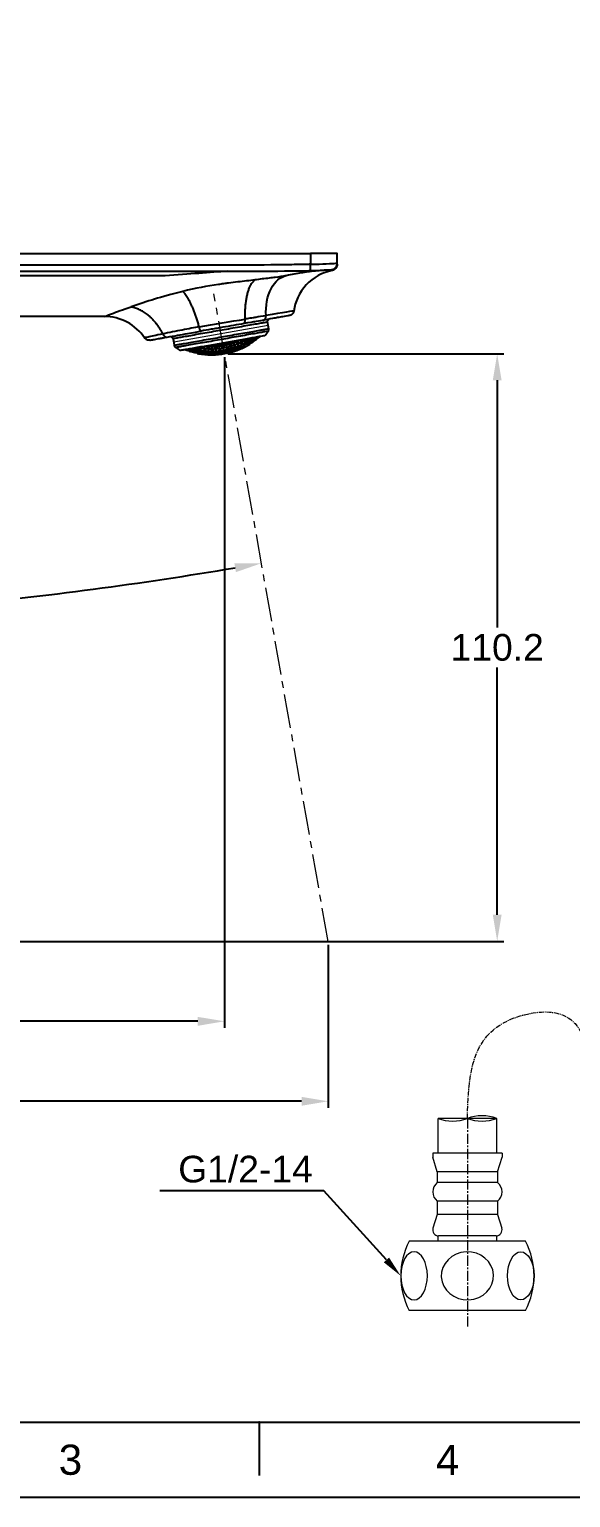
# Model space of a CAD drawing. Header units: millimetres. Extents: x 4812 to 5406, y -1197 to -777.
# Drawn here: x 4995.6 to 5097.1, y -1196.9 to -921.5 of the extents above; entities that cross this region are included whole.
import ezdxf

# ---------------------------------------------------------------- set-up
doc = ezdxf.new("R2010")
doc.units = ezdxf.units.MM
doc.header["$LTSCALE"] = 0.1
doc.linetypes.add('CENTER2', pattern=[28.575, 19.05, -3.175, 3.175, -3.175])
doc.linetypes.add('CENTERX2', pattern=[101.6, 63.5, -12.7, 12.7, -12.7])
doc.layers.get('0').update_dxf_attribs({"lineweight": 13})
doc.layers.add('CENTER', color=1, linetype='CENTERX2', lineweight=15)
doc.layers.add('DIM', color=3, linetype='Continuous', lineweight=9)
doc.layers.add('FORM', color=7, linetype='Continuous')
doc.styles.get("Standard").update_dxf_attribs({"font": 'arial.ttf'})
doc.dimstyles.new('사본 ISO-25', dxfattribs={"dimtxt": 5, "dimasz": 5, "dimexe": 1.25, "dimexo": 0.625, "dimgap": 1.2, "dimtad": 1, "dimtih": 1, "dimtoh": 1, "dimdec": 1, "dimdsep": 46, "dimtxsty": 'Standard', "dimcen": 5, "dimclrd": 3, "dimclre": 3, "dimclrt": 4, "dimadec": 0, "dimazin": 0, "dimtfac": 1, "dimtdec": 1, "dimtmove": 0, "dimatfit": 3, "dimfxl": 1.25, "dimarcsym": 0})

# ---------------------------------------------------------------- blocks, each defined once
blk = doc.blocks.new('*D8')
at = {"layer": 'Defpoints', "color": 0, "transparency": 16777216}
for p in [(4910.36, -1092.51), (5051.67, -1092.51), (5051.67, -1122.51)]:
    blk.add_point(p, dxfattribs=at)
at = {"layer": 'DIM', "color": 3, "lineweight": -2, "transparency": 16777216}
for p, q in [((4910.36, -1093.14), (4910.36, -1123.76)), ((5051.67, -1093.14), (5051.67, -1123.76)), ((4915.36, -1122.51), (4971.61, -1122.51)), ((5046.67, -1122.51), (4990.41, -1122.51))]:
    blk.add_line(p, q, dxfattribs=at)
at = {"layer": 'DIM', "color": 3, "transparency": 16777216}
for points in [[(4915.36, -1121.68), (4915.36, -1123.35), (4910.36, -1122.51)], [(5046.67, -1121.68), (5046.67, -1123.35), (5051.67, -1122.51)]]:
    blk.add_solid(points, dxfattribs=at)
at = {"layer": 'DIM', "color": 4, "transparency": 16777216, "insert": (4981.01, -1122.51), "char_height": 5, "attachment_point": 5}
blk.add_mtext('141.3', dxfattribs=at)
blk = doc.blocks.new('*D9')
at = {"layer": 'Defpoints', "color": 0, "transparency": 16777216}
for p in [(5032.22, -982.28), (4937.86, -1092.51), (5083.36, -1092.51)]:
    blk.add_point(p, dxfattribs=at)
at = {"layer": 'DIM', "color": 3, "lineweight": -2, "transparency": 16777216}
for p, q in [((5032.84, -982.28), (5084.61, -982.28)), ((5083.36, -987.28), (5083.36, -1033.65)), ((5083.36, -1087.51), (5083.36, -1041.15)), ((4938.49, -1092.51), (5084.61, -1092.51))]:
    blk.add_line(p, q, dxfattribs=at)
at = {"layer": 'DIM', "color": 3, "transparency": 16777216}
for points in [[(5082.53, -987.28), (5084.19, -987.28), (5083.36, -982.28)], [(5082.53, -1087.51), (5084.19, -1087.51), (5083.36, -1092.51)]]:
    blk.add_solid(points, dxfattribs=at)
at = {"layer": 'DIM', "color": 4, "transparency": 16777216, "insert": (5083.36, -1037.4), "char_height": 5, "attachment_point": 5}
blk.add_mtext('110.2', dxfattribs=at)
blk = doc.blocks.new('*D10')
at = {"layer": 'Defpoints', "color": 0, "transparency": 16777216}
for p in [(5032.22, -982.28), (4910.36, -1092.51), (5032.22, -1107.51)]:
    blk.add_point(p, dxfattribs=at)
at = {"layer": 'DIM', "color": 3, "lineweight": -2, "transparency": 16777216}
for p, q in [((5032.22, -982.91), (5032.22, -1108.76)), ((4910.36, -1093.14), (4910.36, -1108.76)), ((4915.36, -1107.51), (4961.88, -1107.51)), ((5027.22, -1107.51), (4980.69, -1107.51))]:
    blk.add_line(p, q, dxfattribs=at)
at = {"layer": 'DIM', "color": 3, "transparency": 16777216}
for points in [[(4915.36, -1106.68), (4915.36, -1108.35), (4910.36, -1107.51)], [(5027.22, -1106.68), (5027.22, -1108.35), (5032.22, -1107.51)]]:
    blk.add_solid(points, dxfattribs=at)
at = {"layer": 'DIM', "color": 4, "transparency": 16777216, "insert": (4971.29, -1107.51), "char_height": 5, "attachment_point": 5}
blk.add_mtext('121.9', dxfattribs=at)
blk = doc.blocks.new('*D15')
at = {"layer": 'Defpoints', "color": 0, "transparency": 16777216}
for p in [(4910.36, -923.89), (5030.24, -971.07), (4953.49, -1031.61), (5051.67, -1092.51), (4910.36, -1106.62)]:
    blk.add_point(p, dxfattribs=at)
at = {"layer": 'DIM', "color": 3, "lineweight": -2, "transparency": 16777216}
for start, end in [(275.45907, 279.62039), (270.38652, 274.54816)]:
    blk.add_arc((4910.36, -291.69), 741.17, start, end, dxfattribs=at)
at = {"layer": 'DIM', "color": 3, "transparency": 16777216}
for points in [[(5034.08, -1021.62), (5034.37, -1023.26), (5039.15, -1021.59)], [(4915.36, -1033.68), (4915.36, -1032.01), (4910.36, -1032.86)]]:
    blk.add_solid(points, dxfattribs=at)
at = {"layer": 'DIM', "color": 4, "transparency": 16777216, "insert": (4975, -1030.04), "char_height": 5, "attachment_point": 5}
blk.add_mtext('10°', dxfattribs=at)

msp = doc.modelspace()

# ---------------------------------------------------------------- linework, layer by layer
at = {"lineweight": -3}
msp.add_line((5034.05, -980.02), (5034.03, -979.92), dxfattribs=at)
for p, q in [((5083.27, -1125.73, 0), (5072.27, -1125.73, 0)), ((5072.27, -1132.25, 0), (5072.27, -1125.73, 0)), ((5083.27, -1132.25, 0), (5083.27, -1125.73, 0)), ((5084.27, -1132.25, 0), (5071.27, -1132.25, 0)), ((5071.27, -1132.25, 0), (5071.27, -1133.02, 0)), ((5072.12, -1135.75, 0), (5071.27, -1133.02, 0)), ((5083.42, -1135.75, 0), (5084.27, -1133.02, 0)), ((5084.27, -1132.25, 0), (5084.27, -1133.02, 0)), ((5072.12, -1135.75, 0), (5072.12, -1137.75, 0)), ((5083.42, -1135.75, 0), (5072.12, -1135.75, 0)), ((5083.42, -1135.75, 0), (5083.42, -1137.75, 0)), ((5083.42, -1137.75, 0), (5072.12, -1137.75, 0)), ((5083.42, -1141.25, 0), (5072.12, -1141.25, 0)), ((5072.12, -1141.25, 0), (5072.12, -1143.75, 0)), ((5083.42, -1141.25, 0), (5083.42, -1143.75, 0)), ((5072.12, -1143.75, 0), (5071.32, -1146.32, 0)), ((5083.42, -1143.75, 0), (5072.12, -1143.75, 0)), ((5083.42, -1143.75, 0), (5084.22, -1146.32, 0)), ((5072.27, -1148.75, 0), (5072.27, -1147.74, 0)), ((5083.17, -1147.75, 0), (5072.37, -1147.75, 0)), ((5083.27, -1148.75, 0), (5083.27, -1147.74, 0)), ((5088.66, -1148.75, 0), (5066.88, -1148.75, 0)), ((5075.27, -1161.75, 0), (5066.88, -1161.75, 0)), ((5088.66, -1161.75, 0), (5075.27, -1161.75, 0))]:
    msp.add_line(p, q)
msp.add_lwpolyline([(5040.42, -976.99), (5022.7, -980.12)])
for centre, radius, start, end in [((5075.02, -1118.42, 0), 7.81, 249.3903, 290.6097), ((5080.52, -1133.04, 0), 7.81, 69.3903, 110.6097), ((5080.52, -1118.42, 0), 7.81, 249.3903, 290.6097), ((5073.5, -1139.5, 0), 2.23, 128.187, 231.813), ((5082.04, -1139.5, 0), 2.23, 308.187, 51.813), ((5072.37, -1146.65, 0), 1.1, 162.7229, 270), ((5083.17, -1146.65, 0), 1.1, 270, 17.2771), ((5079.14, -1155.25, 0), 13.88, 152.0652, 207.9348), ((5076.4, -1155.25, 0), 13.88, 332.0652, 27.9348)]:
    msp.add_arc(centre, radius, start, end)
at = {"extrusion": (0, 0, -1)}
msp.add_ellipse((5067.77, -1155.25, 0), major_axis=(0, -4.5), ratio=0.554466, dxfattribs=at)
msp.add_ellipse((5077.77, -1155.25, 0), major_axis=(4.9, 0), ratio=0.918558, start_param=-1.522557, end_param=4.758585)
msp.add_ellipse((5087.78, -1155.25, 0), major_axis=(0, -4.5), ratio=0.554466)
at = {"lineweight": -3}
for points, degree in [([(4894.48, -963.51), (4971.42, -963.51), (5048.36, -963.51)], 2), ([(5048.36, -963.51), (5048.36, -964.52), (5048.36, -965.52)], 2), ([(5053.36, -965.33), (5053.36, -964.42), (5053.36, -963.51)], 2), ([(5032.76, -965.71), (4963.62, -965.71), (4894.48, -965.71)], 2), ([(5033.24, -965.71), (5033.08, -965.71), (5032.92, -965.71), (5032.76, -965.71)], 3), ([(5049.95, -965.48), (5051.93, -965.35), (5053.36, -965.33), (5053.36, -965.33)], 3), ([(4894.48, -966.81), (4963.62, -966.81), (5032.76, -966.81)], 2), ([(5021.08, -967.7), (4988.72, -967.7), (4956.36, -967.7)], 2), ([(5032.76, -966.81), (5029.52, -967.05), (5025.62, -967.35), (5021.08, -967.7)], 3), ([(5032.76, -966.81), (5032.92, -966.81), (5033.09, -966.81), (5033.25, -966.81)], 3), ([(5040.63, -968.11), (5039.72, -968.22), (5038.79, -968.32), (5037.93, -968.46)], 3), ([(5041.18, -968.05), (5041, -968.07), (5040.81, -968.09), (5040.63, -968.11)], 3), ([(5041.72, -967.98), (5041.57, -968), (5041.4, -968.02), (5041.18, -968.05)], 3), ([(5043.82, -967.61), (5043.13, -967.77), (5042.38, -967.89), (5041.72, -967.98)], 3), ([(5045.22, -974.28), (5045.22, -974.24), (5043.26, -974.54), (5040.01, -975.14)], 3), ([(5009.75, -975.31), (4983.06, -975.31), (4956.36, -975.31)], 2), ([(5027.48, -977.24), (5030.29, -976.72), (5033.37, -976.24), (5036.09, -975.8)], 3), ([(5035.9, -976.63), (5036.04, -976.6), (5036.13, -976.2), (5036.09, -975.8)], 3), ([(5039.54, -975.99), (5038.91, -976.1), (5037.73, -976.31), (5035.9, -976.63)], 3), ([(5039.49, -975.99), (5039.51, -975.99), (5039.53, -975.99)], 2), ([(5040.53, -977.63), (5040.42, -976.99), (5040.31, -976.36)], 2), ([(5020.77, -979.3), (5021.18, -979.22), (5021.45, -979.18), (5021.5, -979.17)], 3), ([(5022.58, -979.48), (5022.7, -980.12), (5022.81, -980.76)], 2), ([(5031.95, -980.78), (5031.91, -980.54), (5031.87, -980.3)], 2), ([(5032.07, -980.84), (5032.02, -980.56), (5031.97, -980.28)], 2), ([(5033.24, -980.06), (5033.28, -980.26), (5033.32, -980.46)], 2), ([(5033.43, -980.51), (5033.39, -980.27), (5033.35, -980.04)], 2), ([(5033.88, -980.21), (5033.87, -980.15), (5033.86, -980.09)], 2), ([(5034.09, -980.79), (5034.03, -980.48), (5033.97, -980.16)], 2), ([(5034.05, -980.02), (5034.06, -980.08), (5034.07, -980.14)], 2), ([(5034.57, -980.1), (5034.56, -980.05), (5034.55, -979.99)], 2), ([(5034.62, -979.81), (5034.64, -979.9), (5034.65, -979.98)], 2), ([(5034.72, -979.79), (5034.74, -979.91), (5034.76, -980.02)], 2), ([(5034.83, -980.4), (5034.84, -980.44), (5034.85, -980.49)], 2), ([(5035.41, -980.25), (5035.36, -979.97), (5035.31, -979.69)], 2), ([(5035.33, -980.36), (5035.32, -980.31), (5035.31, -980.27)], 2), ([(5035.41, -979.67), (5035.47, -979.97), (5035.52, -980.26)], 2), ([(5035.96, -979.92), (5035.95, -979.85), (5035.94, -979.78)], 2), ([(5036.06, -980.49), (5036.05, -980.44), (5036.04, -980.39)], 2), ([(5036.14, -980.36), (5036.09, -980.09), (5036.05, -979.83)], 2), ([(5036.13, -979.71), (5036.19, -980.03), (5036.24, -980.35)], 2), ([(5036.6, -979.5), (5036.59, -979.49), (5036.59, -979.47)], 2), ([(5036.63, -979.66), (5036.62, -979.61), (5036.61, -979.56)], 2), ([(5036.69, -979.45), (5036.7, -979.49), (5036.71, -979.53)], 2), ([(5036.84, -980.31), (5036.81, -980.14), (5036.78, -979.97)], 2), ([(5036.94, -980.27), (5036.9, -980.06), (5036.87, -979.85)], 2), ([(5037.34, -979.69), (5037.34, -979.67), (5037.33, -979.65)], 2), ([(5037.38, -979.33), (5037.4, -979.45), (5037.42, -979.57)], 2), ([(5037.48, -979.31), (5037.5, -979.43), (5037.53, -979.56)], 2), ([(5037.52, -980.12), (5037.5, -980), (5037.48, -979.88)], 2), ([(5037.57, -979.8), (5037.58, -979.89), (5037.6, -979.97), (5037.61, -980.05)], 3), ([(5038.04, -979.6), (5038, -979.41), (5037.97, -979.22)], 2), ([(5038.11, -979.45), (5038.09, -979.33), (5038.07, -979.2)], 2), ([(5038.21, -979.4), (5038.19, -979.29), (5038.17, -979.19)], 2), ([(5038.78, -979.18), (5038.77, -979.13), (5038.76, -979.08)], 2), ([(5040.45, -978.01), (5040.14, -978.45), (5039.83, -978.89)], 2), ([(5023.9, -981.7), (5023.46, -981.39), (5023.01, -981.08)], 2), ([(5024.99, -981.61), (5024.98, -981.56), (5024.97, -981.51)], 2), ([(5025.6, -981.64), (5025.58, -981.53), (5025.56, -981.41)], 2), ([(5025.7, -981.62), (5025.68, -981.51), (5025.66, -981.39)], 2), ([(5025.82, -981.71), (5025.79, -981.54), (5025.76, -981.38)], 2), ([(5026.29, -981.54), (5026.27, -981.41), (5026.25, -981.29)], 2), ([(5026.37, -981.95), (5026.36, -981.91), (5026.35, -981.86), (5026.34, -981.81)], 3), ([(5026.39, -981.52), (5026.37, -981.39), (5026.35, -981.27)], 2), ([(5026.49, -982.07), (5026.47, -981.93), (5026.44, -981.8)], 2), ([(5026.51, -981.6), (5026.48, -981.43), (5026.45, -981.25)], 2), ([(5027.08, -981.98), (5027.05, -981.78), (5027.01, -981.58)], 2), ([(5027.09, -982.04), (5027.09, -982.01), (5027.08, -981.98)], 2), ([(5027.19, -982.01), (5027.16, -981.85), (5027.13, -981.68)], 2), ([(5027.18, -981.33), (5027.17, -981.3), (5027.16, -981.26)], 2), ([(5027.77, -981.85), (5027.72, -981.57), (5027.67, -981.3)], 2), ([(5027.86, -981.77), (5027.82, -981.54), (5027.78, -981.31)], 2), ([(5028.42, -981.52), (5028.37, -981.22), (5028.32, -980.92)], 2), ([(5028.52, -981.46), (5028.47, -981.18), (5028.42, -980.91)], 2), ([(5028.65, -982.21), (5028.61, -982.02), (5028.58, -981.82)], 2), ([(5028.63, -981.54), (5028.63, -981.49), (5028.62, -981.45)], 2), ([(5028.69, -981.83), (5028.73, -982.09), (5028.78, -982.34)], 2), ([(5029.05, -981.03), (5029.03, -980.92), (5029.01, -980.8)], 2), ([(5029.14, -980.95), (5029.12, -980.87), (5029.11, -980.79)], 2), ([(5029.26, -981.04), (5029.23, -980.9), (5029.21, -980.77)], 2), ([(5029.31, -981.94), (5029.27, -981.7), (5029.23, -981.45)], 2), ([(5029.74, -980.9), (5029.73, -980.86), (5029.72, -980.81)], 2), ([(5029.95, -981.52), (5029.9, -981.21), (5029.84, -980.9)], 2), ([(5030, -982.37), (5029.95, -982.14), (5029.91, -981.9)], 2), ([(5030.08, -982.26), (5030.05, -982.09), (5030.02, -981.92)], 2), ([(5030.06, -981.59), (5030.06, -981.54), (5030.05, -981.5)], 2), ([(5030.13, -981.94), (5030.15, -982.1), (5030.18, -982.26)], 2), ([(5030.47, -981.03), (5030.43, -980.8), (5030.39, -980.56)], 2), ([(5030.56, -980.94), (5030.52, -980.74), (5030.49, -980.54)], 2), ([(5030.68, -981.02), (5030.63, -980.77), (5030.59, -980.52)], 2), ([(5030.73, -981.92), (5030.69, -981.69), (5030.65, -981.46)], 2), ([(5031.14, -980.83), (5031.13, -980.75), (5031.12, -980.67)], 2), ([(5031.35, -981.43), (5031.3, -981.12), (5031.25, -980.82)], 2), ([(5031.4, -982.28), (5031.39, -982.24), (5031.39, -982.2)], 2), ([(5031.48, -982.16), (5031.46, -982), (5031.43, -981.85)], 2), ([(5031.47, -981.48), (5031.46, -981.44), (5031.45, -981.39)], 2), ([(5031.52, -981.8), (5031.56, -982.03), (5031.6, -982.26)], 2), ([(5031.86, -980.88), (5031.85, -980.82), (5031.84, -980.76)], 2), ([(5032.12, -981.75), (5032.08, -981.52), (5032.04, -981.29)], 2), ([(5032.23, -981.78), (5032.22, -981.74), (5032.22, -981.71)], 2), ([(5032.73, -981.19), (5032.68, -980.87), (5032.62, -980.56)], 2), ([(5032.78, -982.05), (5032.73, -981.78), (5032.69, -981.51)], 2), ([(5032.86, -981.91), (5032.83, -981.75), (5032.81, -981.59)], 2), ([(5032.83, -981.14), (5032.84, -981.18), (5032.84, -981.23)], 2), ([(5032.89, -981.5), (5032.94, -981.75), (5032.98, -982)], 2), ([(5033.23, -980.57), (5033.22, -980.51), (5033.21, -980.46)], 2), ([(5033.4, -981.51), (5033.39, -981.48), (5033.39, -981.44)], 2), ([(5033.49, -981.43), (5033.44, -981.18), (5033.4, -980.92)], 2), ([(5033.5, -980.94), (5033.55, -981.2), (5033.59, -981.45)], 2), ([(5034, -980.89), (5033.99, -980.84), (5033.98, -980.78)], 2), ([(5034.14, -981.68), (5034.1, -981.46), (5034.06, -981.24)], 2), ([(5034.22, -981.53), (5034.19, -981.36), (5034.16, -981.19)], 2), ([(5034.18, -980.74), (5034.19, -980.78), (5034.2, -980.82)], 2), ([(5034.25, -981.15), (5034.29, -981.38), (5034.33, -981.61)], 2), ([(5034.83, -980.97), (5034.78, -980.72), (5034.74, -980.47)], 2), ([(5035.47, -981.16), (5035.42, -980.88), (5035.37, -980.6)], 2), ([(5035.54, -981), (5035.52, -980.84), (5035.49, -980.68)], 2)]:
    msp.add_open_spline(points, degree=degree, dxfattribs=at)
for points, weights in [([(5053.36, -963.51), (5053.36, -963.51), (5048.36, -963.51)], [1, 0.707106781187, 1]), ([(5048.39, -966.71), (5048.38, -966.56), (5048.36, -965.52)], [1, 0.753773588518, 1]), ([(5052.19, -966.53), (5053.36, -966.5), (5053.36, -965.33)], [1, 0.717173504487, 1]), ([(5053.36, -965.51), (5053.36, -966.5), (5052.39, -966.69)], [1, 0.772441694741, 1]), ([(5036.09, -975.8), (5035.96, -969.86), (5037.93, -968.46)], [0.97333884351, 0.81978938249, 0.99999977236]), ([(5027.48, -977.24), (5026.13, -972.25), (5024.42, -970.6)], [1, 0.86518578999, 1]), ([(5020.67, -978.58), (5018.54, -974.33), (5014.75, -973.5)], [1, 0.88344413743, 1]), ([(5045.22, -974.28), (5045.12, -975), (5044.4, -975.13)], [1, 0.808612426453, 1]), ([(5027.88, -978.04), (5027.66, -978.08), (5027.48, -977.24)], [1, 0.755932502327, 1]), ([(5037.86, -976.28), (5037.87, -976.28), (5037.89, -976.28)], [0.999576079375, 0.999786582341, 1]), ([(5038.89, -976.1), (5038.9, -976.1), (5038.91, -976.1)], [0.999761963002, 0.999879758764, 1]), ([(5038.97, -976.04), (5038.96, -976.04), (5038.95, -976.04)], [0.999719906489, 0.999859198272, 1]), ([(5039.54, -975.99), (5040.02, -975.9), (5040.01, -975.14)], [1, 0.789983556502, 0.999997392441]), ([(5040.31, -976.36), (5040.25, -975.99), (5040.58, -975.83)], [1, 0.765402629819, 0.906614070228]), ([(5040.45, -978.01), (5040.57, -977.84), (5040.53, -977.63)], [1, 0.923879532512, 1]), ([(5018.24, -979.74), (5017.6, -979.86), (5017.23, -979.31)], [1, 0.837541902967, 1]), ([(5020.58, -979.33), (5020.65, -979.32), (5020.73, -979.3)], [0.875870665317, 0.873910911917, 0.872123250924]), ([(5020.67, -978.58), (5020.95, -979.26), (5021.5, -979.17)], [1, 0.798367483123, 1]), ([(5022.11, -979.07), (5022.4, -979.08), (5022.54, -979.34)], [0.925308191711, 0.791849593999, 0.906614070228]), ([(5022.58, -979.48), (5022.57, -979.41), (5022.54, -979.34)], [1, 0.941703241649, 0.906612975056]), ([(5031.33, -980.68), (5031.3, -980.55), (5031.28, -980.4)], [1, 0.99971146651, 0.999827997187]), ([(5032.45, -980.17), (5032.48, -980.33), (5032.5, -980.48)], [0.999851220739, 0.999686398499, 1]), ([(5032.7, -980.43), (5032.68, -980.3), (5032.66, -980.16)], [1, 0.999723601382, 0.999818114676]), ([(5033.32, -980.46), (5033.01, -980.45), (5032.7, -980.43)], [1, 0.999606195705, 1]), ([(5033.86, -980.09), (5033.59, -980.28), (5033.32, -980.46)], [1, 0.999602791325, 1]), ([(5033.43, -980.51), (5033.7, -980.33), (5033.97, -980.14)], [1, 0.999607485532, 1]), ([(5033.83, -979.95), (5033.85, -980.02), (5033.86, -980.09)], [0.999811552631, 0.999857847882, 1]), ([(5033.97, -980.14), (5034.27, -980.13), (5034.57, -980.1)], [1, 0.999599946328, 1]), ([(5034.65, -979.98), (5034.35, -980.01), (5034.05, -980.02)], [1, 0.999592645191, 1]), ([(5034.63, -980.43), (5034.36, -980.62), (5034.09, -980.79)], [1, 0.999631627002, 1]), ([(5034.57, -980.1), (5034.6, -980.28), (5034.63, -980.43)], [1, 0.999612775089, 1]), ([(5034.84, -979.82), (5034.75, -979.9), (5034.65, -979.98)], [0.999809308912, 0.999851952091, 1]), ([(5034.76, -980.02), (5034.95, -979.88), (5035.12, -979.72)], [1, 0.99972155414, 0.999819884185]), ([(5034.82, -980.35), (5034.79, -980.2), (5034.76, -980.02)], [1, 0.999609823334, 1]), ([(5035.41, -980.25), (5035.12, -980.31), (5034.82, -980.35)], [1, 0.999620154217, 1]), ([(5035.33, -980.36), (5035.35, -980.5), (5035.37, -980.62)], [1, 0.999633475694, 1]), ([(5035.94, -979.81), (5035.68, -980.04), (5035.41, -980.25)], [1, 0.999610690612, 1]), ([(5035.56, -980.52), (5035.54, -980.41), (5035.52, -980.27)], [1, 0.999630187103, 1]), ([(5035.52, -980.27), (5035.52, -980.27), (5035.52, -980.27)], [1, 0.999998614906, 0.99999723973]), ([(5036.14, -980.36), (5035.85, -980.45), (5035.56, -980.52)], [1, 0.999635793805, 1]), ([(5035.9, -979.59), (5035.92, -979.7), (5035.94, -979.81)], [0.999818106757, 0.999722592028, 1]), ([(5036, -979.88), (5036.02, -979.85), (5036.05, -979.83)], [0.99993140076, 0.999961959759, 1]), ([(5036.05, -979.83), (5036.34, -979.76), (5036.63, -979.66)], [1, 0.999599185889, 1]), ([(5036.13, -979.71), (5036.12, -979.63), (5036.1, -979.55)], [1, 0.999806240172, 0.999792224718]), ([(5036.71, -979.53), (5036.42, -979.63), (5036.13, -979.71)], [1, 0.999591760991, 1]), ([(5036.67, -979.93), (5036.41, -980.15), (5036.14, -980.36)], [1, 0.999625176589, 1]), ([(5036.28, -980.54), (5036.26, -980.46), (5036.24, -980.35)], [1, 0.999640345396, 1]), ([(5036.84, -980.31), (5036.56, -980.44), (5036.28, -980.54)], [1, 0.999642092213, 1]), ([(5036.63, -979.66), (5036.65, -979.8), (5036.67, -979.93)], [1, 0.999605677863, 1]), ([(5036.82, -979.43), (5036.76, -979.48), (5036.71, -979.53)], [0.999858962089, 0.999910678386, 1]), ([(5036.72, -979.98), (5036.75, -979.95), (5036.78, -979.93)], [0.99992330613, 0.999956618252, 1]), ([(5036.78, -979.93), (5036.83, -979.9), (5036.88, -979.88)], [1, 0.999925668539, 0.999879745937]), ([(5036.86, -979.81), (5036.84, -979.69), (5036.81, -979.54)], [1, 0.99960034246, 1]), ([(5037.38, -979.88), (5037.12, -980.11), (5036.84, -980.31)], [1, 0.999629947972, 1]), ([(5037.42, -979.57), (5037.15, -979.7), (5036.86, -979.81)], [1, 0.999604696879, 1]), ([(5036.97, -980.42), (5036.96, -980.36), (5036.94, -980.29)], [1, 0.999638976711, 1]), ([(5037.52, -980.12), (5037.25, -980.28), (5036.97, -980.42)], [1, 0.999640880899, 1]), ([(5037.34, -979.69), (5037.36, -979.8), (5037.38, -979.88)], [1, 0.999613041219, 1]), ([(5037.41, -979.92), (5037.44, -979.89), (5037.48, -979.86)], [0.999915090954, 0.999951083037, 1]), ([(5037.74, -979.26), (5037.59, -979.42), (5037.42, -979.57)], [0.999803175127, 0.999749310786, 1]), ([(5037.48, -979.86), (5037.53, -979.84), (5037.59, -979.81)], [1, 0.999923889265, 0.999877767909]), ([(5037.61, -980.05), (5037.57, -980.09), (5037.52, -980.12)], [1, 0.99998881794, 1]), ([(5037.56, -979.76), (5037.55, -979.67), (5037.53, -979.56)], [1, 0.999607176833, 1]), ([(5038.11, -979.45), (5037.84, -979.62), (5037.56, -979.76)], [1, 0.999607092392, 1]), ([(5037.56, -980.01), (5037.58, -980), (5037.6, -979.99)], [0.999310783359, 0.999654036015, 1]), ([(5038.05, -979.69), (5037.85, -979.86), (5037.65, -980.02)], [1, 0.999763079093, 0.999962336395]), ([(5038.03, -979.56), (5038.04, -979.63), (5038.05, -979.69)], [1, 0.999608585824, 1]), ([(5038.07, -979.71), (5038.11, -979.68), (5038.15, -979.65)], [0.999905528037, 0.999944594574, 1]), ([(5038.44, -979.14), (5038.28, -979.3), (5038.11, -979.45)], [0.99980486109, 0.999745953066, 1]), ([(5038.15, -979.65), (5038.2, -979.61), (5038.25, -979.58)], [1, 0.999924558164, 0.999877898368]), ([(5038.24, -979.55), (5038.23, -979.5), (5038.21, -979.42)], [1, 0.999603876626, 1]), ([(5038.78, -979.18), (5038.51, -979.38), (5038.24, -979.55)], [1, 0.999599328249, 1]), ([(5038.9, -979.06), (5038.84, -979.12), (5038.78, -979.18)], [0.999846458914, 0.999899274941, 1]), ([(5022.81, -980.76), (5022.84, -980.96), (5023.01, -981.08)], [1, 0.923879532511, 1]), ([(5024.99, -981.61), (5024.91, -981.58), (5024.83, -981.54)], [1, 0.999901714709, 0.999849045648]), ([(5025.63, -981.78), (5025.31, -981.7), (5024.99, -981.61)], [1, 0.999599328249, 1]), ([(5025.62, -981.6), (5025.48, -981.54), (5025.34, -981.48)], [0.99990734719, 0.999776233387, 0.999796481346]), ([(5025.6, -981.64), (5025.62, -981.72), (5025.63, -981.78)], [1, 0.999603876626, 1]), ([(5025.62, -981.81), (5025.68, -981.82), (5025.74, -981.84)], [0.999877898368, 0.999924558164, 1]), ([(5025.71, -981.64), (5025.67, -981.63), (5025.64, -981.61)], [1, 0.999961568993, 0.999930299708]), ([(5026.33, -981.74), (5026.02, -981.7), (5025.71, -981.64)], [1, 0.999607092392, 1]), ([(5025.74, -981.84), (5025.8, -981.86), (5025.85, -981.88)], [1, 0.999932972096, 0.999889856923]), ([(5025.85, -981.84), (5025.84, -981.79), (5025.82, -981.71)], [1, 0.999608585824, 1]), ([(5025.82, -981.71), (5025.85, -981.72), (5025.88, -981.72)], [1, 0.9999615722, 0.99993078921]), ([(5026.38, -982.03), (5026.11, -981.94), (5025.85, -981.84)], [1, 0.999742621181, 1]), ([(5026.39, -981.52), (5026.19, -981.43), (5025.99, -981.33)], [1, 0.999749310786, 0.999803175127]), ([(5026.29, -981.54), (5026.31, -981.65), (5026.33, -981.74)], [1, 0.999607176833, 1]), ([(5026.32, -981.79), (5026.38, -981.8), (5026.45, -981.81)], [0.999877767909, 0.999923889265, 1]), ([(5026.49, -982.07), (5026.44, -982.05), (5026.38, -982.03)], [1, 0.999989267433, 1]), ([(5027.01, -981.55), (5026.7, -981.54), (5026.39, -981.52)], [1, 0.999604696879, 1]), ([(5026.45, -981.81), (5026.49, -981.82), (5026.53, -981.84)], [1, 0.999951083037, 0.999915090954]), ([(5027.11, -982.16), (5026.8, -982.12), (5026.49, -982.07)], [1, 0.999639696593, 1]), ([(5026.55, -981.79), (5026.53, -981.71), (5026.51, -981.6)], [1, 0.999613041219, 1]), ([(5027.19, -982.01), (5026.87, -981.91), (5026.55, -981.79)], [1, 0.999629947972, 1]), ([(5027.06, -981.23), (5027, -981.21), (5026.95, -981.19)], [1, 0.999935257843, 0.999890272207]), ([(5026.96, -981.28), (5026.99, -981.42), (5027.01, -981.55)], [1, 0.99960034246, 1]), ([(5027, -981.62), (5027.06, -981.63), (5027.12, -981.63)], [0.99987732944, 0.999923696657, 1]), ([(5027.66, -981.2), (5027.36, -981.23), (5027.06, -981.23)], [1, 0.999591760991, 1]), ([(5027.09, -982.03), (5027.1, -982.1), (5027.11, -982.16)], [1, 0.999638976711, 1]), ([(5027.1, -982.23), (5031.83, -983.16), (5036.13, -980.97)], [0.98966932788, 0.929895456928, 0.977875465233]), ([(5027.12, -981.63), (5027.16, -981.64), (5027.2, -981.65)], [1, 0.999956618252, 0.99992330613]), ([(5027.12, -982.14), (5027.97, -982.3), (5028.83, -982.36)], [0.988990581162, 0.977662407551, 0.970207059166]), ([(5027.18, -981.33), (5027.48, -981.32), (5027.78, -981.29)], [1, 0.999599185889, 1]), ([(5027.22, -981.59), (5027.2, -981.47), (5027.18, -981.33)], [1, 0.999605677863, 1]), ([(5027.8, -982.04), (5027.5, -982.04), (5027.19, -982.01)], [1, 0.999642092213, 1]), ([(5027.87, -981.81), (5027.54, -981.71), (5027.22, -981.59)], [1, 0.999625176589, 1]), ([(5027.63, -981.05), (5027.64, -981.12), (5027.66, -981.2)], [0.999792224718, 0.999806240172, 1]), ([(5027.77, -981.85), (5027.79, -981.95), (5027.8, -982.04)], [1, 0.999640345396, 1]), ([(5027.78, -981.29), (5027.81, -981.3), (5027.84, -981.32)], [1, 0.999961959759, 0.99993140076]), ([(5027.87, -981.23), (5027.85, -981.13), (5027.83, -981.01)], [1, 0.999722592028, 0.999818106757]), ([(5028.52, -981.46), (5028.19, -981.36), (5027.87, -981.23)], [1, 0.999610690612, 1]), ([(5028.47, -981.78), (5028.17, -981.8), (5027.87, -981.81)], [1, 0.999635793805, 1]), ([(5028.02, -982.07), (5028, -981.98), (5027.98, -981.88)], [1, 0.999644056223, 1]), ([(5028.65, -982.21), (5028.33, -982.15), (5028.02, -982.07)], [1, 0.999656849896, 1]), ([(5028.42, -981.52), (5028.45, -981.66), (5028.47, -981.78)], [1, 0.999630187104, 1]), ([(5028.48, -981.85), (5028.53, -981.85), (5028.58, -981.84)], [0.999893034825, 0.999934628472, 1]), ([(5029.11, -981.36), (5028.81, -981.42), (5028.52, -981.46)], [1, 0.999620154217, 1]), ([(5028.58, -981.84), (5028.62, -981.85), (5028.66, -981.86)], [1, 0.999956238801, 0.999923427841]), ([(5028.61, -980.87), (5028.83, -980.96), (5029.05, -981.03)], [0.999819884185, 0.99972155414, 1]), ([(5028.68, -981.8), (5028.66, -981.68), (5028.63, -981.54)], [1, 0.999633475694, 1]), ([(5029.25, -982.17), (5028.95, -982.2), (5028.65, -982.21)], [1, 0.999664108429, 1]), ([(5029.31, -981.94), (5029, -981.88), (5028.68, -981.8)], [1, 0.99964873356, 1]), ([(5030, -982.37), (5029.39, -982.38), (5028.78, -982.34)], [1, 0.99902506648, 1]), ([(5029.14, -980.95), (5029.09, -980.93), (5029.04, -980.92)], [1, 0.999937675098, 0.999894030277]), ([(5029.05, -981.03), (5029.08, -981.2), (5029.11, -981.36)], [1, 0.999609823334, 1]), ([(5029.13, -981.46), (5029.17, -981.45), (5029.22, -981.44)], [0.99989554894, 0.999937247697, 1]), ([(5029.71, -980.78), (5029.43, -980.87), (5029.14, -980.95)], [1, 0.999592645191, 1]), ([(5029.22, -981.44), (5029.26, -981.45), (5029.29, -981.46)], [1, 0.999959900139, 0.999928598528]), ([(5029.22, -981.99), (5029.23, -982.09), (5029.25, -982.17)], [1, 0.999660960374, 1]), ([(5029.25, -982.23), (5029.31, -982.22), (5029.36, -982.22)], [0.999902545545, 0.999940711661, 1]), ([(5029.26, -981.04), (5029.55, -980.97), (5029.83, -980.87)], [1, 0.999599946328, 1]), ([(5029.32, -981.37), (5029.29, -981.21), (5029.26, -981.04)], [1, 0.999612775089, 1]), ([(5029.9, -981.84), (5029.61, -981.9), (5029.31, -981.94)], [1, 0.99965468963, 1]), ([(5029.95, -981.52), (5029.63, -981.46), (5029.32, -981.37)], [1, 0.999631627002, 1]), ([(5029.36, -982.22), (5029.37, -982.22), (5029.38, -982.22)], [1, 0.99998891722, 0.999978588138]), ([(5029.46, -982.18), (5029.44, -982.1), (5029.43, -982)], [1, 0.999663175163, 1]), ([(5030.08, -982.26), (5029.77, -982.23), (5029.46, -982.18)], [1, 0.999673213524, 1]), ([(5029.7, -980.68), (5029.71, -980.73), (5029.71, -980.78)], [0.999842060381, 0.999895086862, 1]), ([(5029.83, -980.87), (5030.15, -980.96), (5030.47, -981.03)], [1, 0.999607485532, 1]), ([(5029.86, -981.59), (5029.88, -981.72), (5029.9, -981.84)], [1, 0.999647922741, 1]), ([(5029.92, -980.78), (5029.91, -980.71), (5029.9, -980.65)], [1, 0.999857847882, 0.999811552631]), ([(5030.56, -980.94), (5030.24, -980.87), (5029.92, -980.78)], [1, 0.999602791325, 1]), ([(5029.92, -981.91), (5029.97, -981.9), (5030.01, -981.89)], [0.99990422268, 0.999942397845, 1]), ([(5030.53, -981.36), (5030.24, -981.45), (5029.95, -981.52)], [1, 0.999636364728, 1]), ([(5030, -982.39), (5030.1, -982.39), (5030.2, -982.39)], [0.961965151051, 0.961399454964, 0.960886134481]), ([(5030.01, -981.89), (5030.05, -981.9), (5030.09, -981.9)], [1, 0.999961970458, 0.999932551308]), ([(5030.11, -981.84), (5030.09, -981.72), (5030.06, -981.59)], [1, 0.999649731727, 1]), ([(5030.67, -982.16), (5030.38, -982.22), (5030.08, -982.26)], [1, 0.999676850849, 1]), ([(5030.73, -981.92), (5030.42, -981.89), (5030.11, -981.84)], [1, 0.999662143263, 1]), ([(5031.4, -982.28), (5030.8, -982.35), (5030.2, -982.37)], [1, 0.999059835697, 1]), ([(5030.47, -981.03), (5030.5, -981.2), (5030.53, -981.36)], [1, 0.999624949871, 1]), ([(5031.12, -980.71), (5030.84, -980.83), (5030.56, -980.94)], [1, 0.999606195705, 1]), ([(5030.56, -981.45), (5030.6, -981.43), (5030.64, -981.42)], [0.999908087083, 0.999945885764, 1]), ([(5030.64, -981.97), (5030.65, -982.07), (5030.67, -982.16)], [1, 0.999672438638, 1]), ([(5030.68, -981.02), (5030.96, -980.91), (5031.24, -980.78)], [1, 0.999612303816, 1]), ([(5030.73, -981.34), (5030.71, -981.19), (5030.68, -981.02)], [1, 0.999626343299, 1]), ([(5031.35, -981.43), (5031.04, -981.4), (5030.73, -981.34)], [1, 0.999642180162, 1]), ([(5031.31, -981.75), (5031.02, -981.85), (5030.73, -981.92)], [1, 0.999664480883, 1]), ([(5030.78, -982.19), (5030.82, -982.19), (5030.87, -982.19)], [1, 0.999951378213, 0.999917663952]), ([(5030.87, -982.14), (5030.86, -982.06), (5030.84, -981.96)], [1, 0.999673486997, 1]), ([(5031.48, -982.16), (5031.18, -982.16), (5030.87, -982.14)], [1, 0.999681540392, 1]), ([(5031.08, -980.44), (5031.1, -980.58), (5031.12, -980.71)], [0.999818114676, 0.999723601382, 1]), ([(5031.24, -980.78), (5031.55, -980.84), (5031.86, -980.88)], [1, 0.999615328452, 1]), ([(5031.26, -981.51), (5031.29, -981.64), (5031.31, -981.75)], [1, 0.999656450795, 1]), ([(5031.95, -980.78), (5031.64, -980.74), (5031.33, -980.68)], [1, 0.999610091621, 1]), ([(5031.33, -981.82), (5031.37, -981.81), (5031.42, -981.8)], [0.999912267008, 0.999948002873, 1]), ([(5031.92, -981.2), (5031.64, -981.32), (5031.35, -981.43)], [1, 0.999643065146, 1]), ([(5031.4, -982.3), (5031.5, -982.29), (5031.6, -982.28)], [0.956656997724, 0.956464366349, 0.956318014873]), ([(5031.42, -981.8), (5031.46, -981.8), (5031.51, -981.8)], [1, 0.999952015126, 0.999917977691]), ([(5031.51, -981.73), (5031.49, -981.61), (5031.47, -981.48)], [1, 0.999657048854, 1]), ([(5032.06, -981.99), (5031.77, -982.08), (5031.48, -982.16)], [1, 0.999682156875, 1]), ([(5032.12, -981.75), (5031.82, -981.75), (5031.51, -981.73)], [1, 0.999667433297, 1]), ([(5032.78, -982.05), (5032.2, -982.18), (5031.6, -982.26)], [1, 0.999060093508, 1]), ([(5031.86, -980.88), (5031.89, -981.05), (5031.92, -981.2)], [1, 0.999630172589, 1]), ([(5032.5, -980.48), (5032.23, -980.64), (5031.95, -980.78)], [1, 0.999609078948, 1]), ([(5031.96, -981.29), (5032, -981.27), (5032.03, -981.25)], [0.999917325136, 0.999952186949, 1]), ([(5032.03, -981.25), (5032.08, -981.25), (5032.12, -981.26)], [1, 0.999952128497, 0.999917271931]), ([(5032.03, -981.81), (5032.05, -981.91), (5032.06, -981.99)], [1, 0.999676429048, 1]), ([(5032.07, -980.84), (5032.35, -980.7), (5032.62, -980.54)], [1, 0.999614386943, 1]), ([(5032.12, -981.16), (5032.1, -981.01), (5032.07, -980.84)], [1, 0.999630220396, 1]), ([(5032.08, -982.04), (5032.12, -982.03), (5032.17, -982.01)], [0.999914609779, 0.999949111334, 1]), ([(5032.73, -981.19), (5032.43, -981.19), (5032.12, -981.16)], [1, 0.999643982846, 1]), ([(5032.69, -981.52), (5032.41, -981.64), (5032.12, -981.75)], [1, 0.999666581218, 1]), ([(5032.17, -982.01), (5032.23, -982.01), (5032.29, -982.01)], [1, 0.999935127418, 0.999896951939]), ([(5032.26, -981.96), (5032.25, -981.88), (5032.23, -981.78)], [1, 0.999676451003, 1]), ([(5032.86, -981.91), (5032.56, -981.94), (5032.26, -981.96)], [1, 0.999682964965, 1]), ([(5032.62, -980.54), (5032.93, -980.57), (5033.23, -980.57)], [1, 0.999613250187, 1]), ([(5032.65, -981.27), (5032.67, -981.41), (5032.69, -981.52)], [1, 0.999657015962, 1]), ([(5032.72, -981.59), (5032.76, -981.57), (5032.8, -981.55)], [0.999917934412, 0.999952008954, 1]), ([(5033.29, -980.89), (5033.01, -981.05), (5032.73, -981.19)], [1, 0.999641257656, 1]), ([(5032.79, -982.07), (5032.91, -982.04), (5033.03, -982.01)], [0.956300164498, 0.956487005008, 0.956752300847]), ([(5032.8, -981.55), (5032.84, -981.55), (5032.89, -981.55)], [1, 0.999948090621, 0.999912427865]), ([(5032.89, -981.48), (5032.87, -981.36), (5032.84, -981.23)], [1, 0.999656450795, 1]), ([(5033.43, -981.69), (5033.15, -981.81), (5032.86, -981.91)], [1, 0.999680728607, 1]), ([(5033.49, -981.43), (5033.19, -981.46), (5032.89, -981.48)], [1, 0.999664480883, 1]), ([(5034.14, -981.68), (5033.57, -981.87), (5032.98, -982)], [1, 0.999059835697, 1]), ([(5033.23, -980.57), (5033.26, -980.74), (5033.29, -980.89)], [1, 0.999626294483, 1]), ([(5033.33, -980.97), (5033.37, -980.95), (5033.4, -980.93)], [0.999924163443, 0.999956823425, 1]), ([(5033.4, -981.51), (5033.41, -981.61), (5033.43, -981.69)], [1, 0.999673464639, 1]), ([(5033.49, -980.83), (5033.46, -980.68), (5033.43, -980.51)], [1, 0.999624949871, 1]), ([(5033.45, -981.74), (5033.49, -981.72), (5033.53, -981.7)], [0.999917729692, 0.999951425607, 1]), ([(5034.09, -980.79), (5033.79, -980.82), (5033.49, -980.83)], [1, 0.999636364728, 1]), ([(5034.04, -981.14), (5033.77, -981.3), (5033.49, -981.43)], [1, 0.999662143263, 1]), ([(5033.53, -981.7), (5033.57, -981.7), (5033.6, -981.69)], [1, 0.999966431635, 0.999939888165]), ([(5033.63, -981.63), (5033.61, -981.55), (5033.59, -981.45)], [1, 0.999672438638, 1]), ([(5034.22, -981.53), (5033.92, -981.59), (5033.63, -981.63)], [1, 0.999676850849, 1]), ([(5034, -980.89), (5034.02, -981.03), (5034.04, -981.14)], [1, 0.999649731727, 1]), ([(5034.08, -981.2), (5034.11, -981.18), (5034.15, -981.16)], [0.999921614907, 0.999954698325, 1]), ([(5034.14, -981.69), (5034.22, -981.67), (5034.3, -981.64)], [0.960872052324, 0.961289435556, 0.961741543542]), ([(5034.15, -981.16), (5034.18, -981.16), (5034.22, -981.15)], [1, 0.999962139464, 0.999932671626]), ([(5034.24, -981.08), (5034.22, -980.96), (5034.2, -980.82)], [1, 0.999647922741, 1]), ([(5034.77, -981.24), (5034.5, -981.39), (5034.22, -981.53)], [1, 0.999673213524, 1]), ([(5034.83, -980.97), (5034.54, -981.03), (5034.24, -981.08)], [1, 0.99965468963, 1]), ([(5035.47, -981.16), (5034.91, -981.41), (5034.33, -981.61)], [1, 0.999025066478, 1]), ([(5034.68, -980.51), (5034.71, -980.48), (5034.74, -980.46)], [0.999928598528, 0.999959900139, 1]), ([(5034.74, -980.46), (5034.79, -980.46), (5034.84, -980.45)], [1, 0.999937247697, 0.99989554894]), ([(5034.74, -981.06), (5034.76, -981.16), (5034.77, -981.24)], [1, 0.999663175163, 1]), ([(5034.8, -981.29), (5034.84, -981.26), (5034.88, -981.24)], [0.999918793657, 0.999952463889, 1]), ([(5035.37, -980.62), (5035.1, -980.8), (5034.83, -980.97)], [1, 0.99964873356, 1]), ([(5034.88, -981.24), (5034.91, -981.23), (5034.94, -981.23)], [1, 0.999964608729, 0.999936743963]), ([(5034.97, -981.17), (5034.95, -981.08), (5034.93, -980.98)], [1, 0.999660960374, 1]), ([(5035.54, -981), (5035.26, -981.09), (5034.97, -981.17)], [1, 0.999664108429, 1]), ([(5035.48, -980.62), (5035.53, -980.61), (5035.58, -980.6)], [1, 0.999934628472, 0.999893034825]), ([(5035.48, -981.18), (5035.79, -981.04), (5036.09, -980.88)], [0.970664282937, 0.97363631636, 0.977204807121]), ([(5036.09, -980.65), (5035.82, -980.83), (5035.54, -981)], [1, 0.999656849896, 1]), ([(5036.05, -980.46), (5036.07, -980.56), (5036.09, -980.65)], [1, 0.999644056223, 1]), ([(5036.14, -980.97), (5036.58, -980.75), (5037.01, -980.49)], [0.977878724605, 0.983130264804, 0.989672684181])]:
    msp.add_rational_spline(points, weights, degree=2, dxfattribs=at)
for points, knots in [([(5048.29, -965.52), (5048.21, -965.52), (5048.14, -965.52), (5048.06, -965.53), (5047.75, -965.53), (5047.45, -965.54), (5047.14, -965.54), (5045.92, -965.57), (5044.7, -965.59), (5043.48, -965.61), (5040.07, -965.66), (5036.66, -965.71), (5033.24, -965.71)], [-15.045517, -15.045517, -15.045517, -15.045517, -14.81672, -14.81672, -14.81672, -13.901532, -13.901532, -13.901532, -10.240783, -10.240783, -10.240783, 0, 0, 0, 0]), ([(5048.36, -965.52), (5048.73, -965.51), (5049.1, -965.51), (5049.46, -965.5), (5049.62, -965.5), (5049.79, -965.49), (5049.95, -965.48)], [-1.620357, -1.620357, -1.620357, -1.620357, -0.512999, -0.512999, -0.512999, 0, 0, 0, 0]), ([(5049.67, -966.68), (5050.07, -966.64), (5050.44, -966.62), (5050.76, -966.6), (5051.09, -966.58), (5051.38, -966.56), (5051.6, -966.55), (5051.83, -966.54), (5051.99, -966.54), (5052.09, -966.54), (5052.16, -966.53), (5052.19, -966.53), (5052.19, -966.53)], [-4.714441, -4.714441, -4.714441, -4.714441, -3.45459, -3.45459, -3.45459, -2.183909, -2.183909, -2.183909, -0.903995, -0.903995, -0.903995, 0, 0, 0, 0]), ([(5037.93, -968.46), (5036.92, -968.58), (5035.86, -968.7), (5034.16, -968.9), (5033.58, -968.98), (5032.67, -969.09), (5032.36, -969.14), (5031.89, -969.2), (5031.73, -969.22), (5031.41, -969.27), (5031.22, -969.3), (5028.98, -969.63), (5026.78, -970.02), (5024.42, -970.6)], [0, 0, 0, 0, 3.473064, 3.473064, 5.209595, 5.209595, 6.077861, 6.077861, 6.511994, 6.511994, 6.946127, 6.946127, 13.892254, 13.892254, 13.892254, 13.892254]), ([(5033.25, -966.81), (5036.67, -966.84), (5040.09, -966.81), (5043.5, -966.77), (5044.72, -966.75), (5045.95, -966.74), (5047.17, -966.72), (5047.47, -966.72), (5047.78, -966.72), (5048.08, -966.71), (5048.16, -966.71), (5048.24, -966.71), (5048.31, -966.71)], [0.00006, 0.00006, 0.00006, 0.00006, 10.258929, 10.258929, 10.258929, 13.923204, 13.923204, 13.923204, 14.84148, 14.84148, 14.84148, 15.071872, 15.071872, 15.071872, 15.071872]), ([(5040.01, -975.14), (5039.93, -973.36), (5040.24, -971.48), (5041.66, -968.71), (5042.74, -967.86), (5043.82, -967.61)], [-11.77455, -11.77455, -11.77455, -11.77455, -5.887275, -5.887275, 0, 0, 0, 0]), ([(5043.82, -967.61), (5044.86, -967.37), (5045.82, -967.19), (5046.9, -967.02), (5047.1, -966.98), (5047.62, -966.91), (5047.88, -966.88), (5048.64, -966.78), (5049.12, -966.73), (5049.67, -966.68)], [-9.883922, -9.883922, -9.883922, -9.883922, -4.941961, -4.941961, -3.706471, -3.706471, -2.47098, -2.47098, 0, 0, 0, 0]), ([(5052.39, -966.69), (5050.65, -967.04), (5048.86, -967.98), (5046.24, -970.79), (5045.45, -972.6), (5045.22, -974.28)], [0, 0, 0, 0, 5.657095, 5.657095, 11.314191, 11.314191, 11.314191, 11.314191]), ([(5048.39, -966.71), (5048.68, -966.7), (5048.97, -966.71), (5049.25, -966.7), (5049.39, -966.7), (5049.53, -966.69), (5049.67, -966.68)], [0, 0, 0, 0, 0.883122, 0.883122, 0.883122, 1.350452, 1.350452, 1.350452, 1.350452]), ([(5024.42, -970.6), (5022.29, -971.12), (5020.51, -971.63), (5017.7, -972.48), (5016.2, -972.98), (5014.75, -973.5)], [-12.145778, -12.145778, -12.145778, -12.145778, -6.072889, -6.072889, 0, 0, 0, 0]), ([(5009.75, -975.31), (5009.75, -975.31), (5010.19, -975.13), (5011.93, -974.45), (5013.15, -974), (5014.75, -973.5)], [-14.017692, -14.017692, -14.017692, -14.017692, -7.008846, -7.008846, 0, 0, 0, 0]), ([(5017.23, -979.31), (5016.44, -978.13), (5015.3, -977.07), (5012.65, -975.66), (5011.15, -975.31), (5009.75, -975.31)], [0, 0, 0, 0, 4.460179, 4.460179, 8.920357, 8.920357, 8.920357, 8.920357]), ([(5027.48, -977.24), (5026.57, -977.41), (5025.48, -977.62), (5023.12, -978.08), (5021.84, -978.34), (5020.67, -978.58)], [-8.308908, -8.308908, -8.308908, -8.308908, -4.154454, -4.154454, 0, 0, 0, 0]), ([(5035.9, -976.63), (5034.56, -976.86), (5033.2, -977.1), (5031.75, -977.36), (5031.53, -977.4), (5031.16, -977.46), (5030.97, -977.5), (5030.43, -977.59), (5030.08, -977.65), (5029.07, -977.83), (5028.44, -977.94), (5027.88, -978.04)], [0, 0, 0, 0, 4.143696, 4.143696, 4.661658, 4.661658, 5.17962, 5.17962, 6.215544, 6.215544, 8.287392, 8.287392, 8.287392, 8.287392]), ([(5040.01, -975.14), (5039.29, -975.27), (5038.63, -975.38), (5038.02, -975.48), (5037.95, -975.5), (5037.82, -975.52), (5037.69, -975.54), (5037.38, -975.59), (5037.19, -975.62), (5036.64, -975.71), (5036.33, -975.76), (5036.09, -975.8)], [-4.59857, -4.59857, -4.59857, -4.59857, -2.299285, -2.299285, -2.011874, -2.011874, -1.724464, -1.724464, -1.149642, -1.149642, 0, 0, 0, 0]), ([(5044.4, -975.13), (5044.4, -975.13), (5044.16, -975.17), (5042.84, -975.4), (5042.51, -975.46), (5041.88, -975.57), (5041.56, -975.63), (5040.61, -975.8), (5040.01, -975.9), (5039.54, -975.99)], [0, 0, 0, 0, 5.912181, 5.912181, 7.390226, 7.390226, 8.868271, 8.868271, 11.824361, 11.824361, 11.824361, 11.824361]), ([(5020.67, -978.58), (5019.3, -978.86), (5018.43, -979.05), (5017.4, -979.27), (5017.23, -979.31), (5017.23, -979.31)], [-10.196483, -10.196483, -10.196483, -10.196483, -5.098241, -5.098241, 0, 0, 0, 0]), ([(5018.24, -979.74), (5018.24, -979.74), (5018.3, -979.73), (5018.53, -979.69), (5018.63, -979.67), (5018.79, -979.65), (5018.85, -979.64), (5018.97, -979.61), (5019.01, -979.61), (5019.43, -979.53), (5019.77, -979.47), (5020.2, -979.4), (5020.3, -979.38), (5020.46, -979.35), (5020.52, -979.34), (5020.58, -979.33)], [-9.461935, -9.461935, -9.461935, -9.461935, -7.096451, -7.096451, -5.913709, -5.913709, -5.322339, -5.322339, -4.730968, -4.730968, -2.365484, -2.365484, -1.774113, -1.774113, -1.478427, -1.478427, -1.478427, -1.478427]), ([(5021.5, -979.17), (5022.78, -978.94), (5024.14, -978.7), (5026.38, -978.31), (5027.28, -978.15), (5027.88, -978.04)], [-7.749674, -7.749674, -7.749674, -7.749674, -3.874837, -3.874837, 0, 0, 0, 0])]:
    msp.add_open_spline(points, degree=3, knots=knots, dxfattribs=at)
for points, weights, knots in [([(5040.31, -976.36), (5040.26, -976.37), (5031.42, -977.93), (5022.58, -979.48), (5022.58, -979.48)], [1, 0.708146694793, 1, 0.708146694793, 1], [-28.221351, -28.221351, -28.221351, -14.110676, -14.110676, 0, 0, 0]), ([(5040.53, -977.63), (5040.48, -977.64), (5031.65, -979.2), (5022.81, -980.76), (5022.81, -980.76)], [1, 0.708146694793, 1, 0.708146694793, 1], [0, 0, 0, 13.326749, 13.326749, 26.653498, 26.653498, 26.653498]), ([(5023.01, -981.08), (5023.01, -981.08), (5031.71, -979.55), (5040.4, -978.01), (5040.45, -978.01)], [1, 0.708146694769, 1, 0.708146694769, 1], [0, 0, 0, 13.881069, 13.881069, 27.762138, 27.762138, 27.762138]), ([(5039.82, -978.9), (5039.52, -978.95), (5031.74, -980.32), (5023.96, -981.69), (5023.9, -981.7)], [1, 0.715199566517, 1, 0.715199566517, 1], [0.31392, 0.31392, 0.31392, 12.828218, 12.828218, 25.342516, 25.342516, 25.342516])]:
    msp.add_rational_spline(points, weights, degree=2, knots=knots, dxfattribs=at)
at = {"layer": 'CENTER'}
msp.add_line((5051.67, -1092.51), (5030.24, -971.07), dxfattribs=at)
at = {"layer": 'CENTER', "color": 1, "linetype": 'CENTER2'}
msp.add_line((5077.77, -1125.73, 0), (5077.77, -1164.95, 0), dxfattribs=at)
at = {"layer": 'CENTER', "color": 1, "linetype": 'CENTER2', "ltscale": 0.5}
msp.add_spline([(5077.77, -1125.73, 0), (5082.58, -1109.16, 0), (5094.56, -1105.99, 0), (5107.17, -1150.32, 0), (5120.86, -1152.09, 0), (5129.4, -1131.19, 0), (5130.09, -1114.51)], degree=3, dxfattribs=at)
at = {"layer": 'DIM', "linetype": 'ByBlock', "lineweight": -2}
msp.add_line((5050.87, -1139.28, 0), (5020.07, -1139.28, 0), dxfattribs=at)
at = {"layer": 'DIM', "linetype": 'ByBlock', "lineweight": -2, "elevation": 0}
msp.add_lwpolyline([(5062.59, -1152.28), (5050.87, -1139.28)], dxfattribs=at)
at = {"layer": 'DIM'}
msp.add_solid([(5063.09, -1151.83, 0), (5065.27, -1155.25, 0), (5062.1, -1152.72, 0)], dxfattribs=at)
at = {"layer": 'FORM'}
for p, q in [((4826.54, -1182.71), (5392.3, -1182.71)), ((5038.7, -1182.71), (5038.7, -1192.71))]:
    msp.add_line(p, q, dxfattribs=at)
at = {"layer": 'FORM', "color": 7}
msp.add_lwpolyline([(4812.4, -776.78), (5406.44, -776.78), (5406.44, -1196.85), (4812.4, -1196.85)], close=True, dxfattribs=at)
at = {"layer": 'FORM'}
msp.add_point((5038.7, -1182.71), dxfattribs=at)

# ---------------------------------------------------------------- texts
at = {"layer": 'DIM', "color": 4, "insert": (5048.78, -1132.73, 0), "char_height": 5, "attachment_point": 3}
msp.add_mtext('G1/2-14', dxfattribs=at)
at = {"layer": 'FORM', "char_height": 5.66, "attachment_point": 5}
for s, insert in [('3', (5003.34, -1189.78)), ('4', (5074.06, -1189.78))]:
    msp.add_mtext_dynamic_manual_height_columns(s, width=50.0086, gutter_width=12.5, heights=[0], dxfattribs=dict(at, insert=insert))

# ---------------------------------------------------------------- dimensions: what is measured, and where the dimension line sits
at = {"layer": 'DIM'}
dim = msp.add_angular_dim_2l(base=(4953.49, -1031.61), line1=((5051.67, -1092.51), (5030.24, -971.07)), line2=((4910.36, -923.89), (4910.36, -1106.62)), dimstyle='사본 ISO-25', dxfattribs=at)
dim.commit()
dim.dimension.update_dxf_attribs({"geometry": '*D15', "text_midpoint": (4975, -1030.04)})
for base, p2, picture, middle in [((5032.22, -1107.51), (5032.22, -982.28), '*D10', (4971.29, -1107.51)), ((5051.67, -1122.51), (5051.67, -1092.51), '*D8', (4981.01, -1122.51))]:
    dim = msp.add_linear_dim(base=base, p1=(4910.36, -1092.51), p2=p2, dimstyle='사본 ISO-25', override={"dimtad": 0}, dxfattribs=at)
    dim.commit()
    dim.dimension.update_dxf_attribs({"geometry": picture, "text_midpoint": middle})
dim = msp.add_linear_dim(base=(5083.36, -1092.51), p1=(5032.22, -982.28), p2=(4937.86, -1092.51), angle=90, dimstyle='사본 ISO-25', dxfattribs=at)
dim.commit()
dim.dimension.update_dxf_attribs({"geometry": '*D9', "text_midpoint": (5083.36, -1037.4)})

doc.saveas('drawing.dxf')
